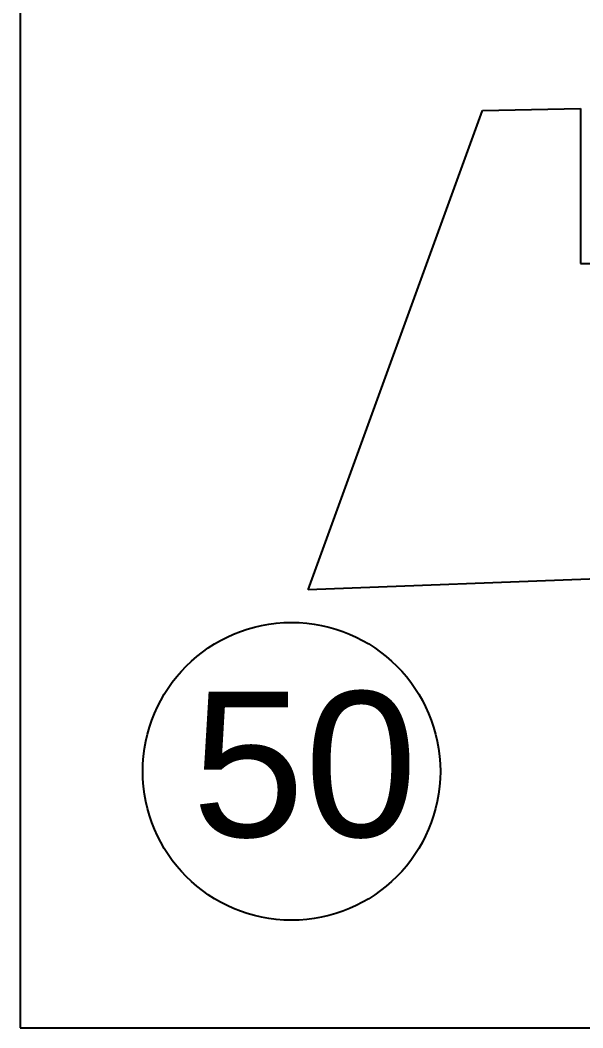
# Model space of a CAD drawing. Header units: centimetres. Extents: x 56783 to 57745, y 15612 to 15912.
# Drawn here: x 56783.2 to 56801.8, y 15611.88 to 15645.16 of the extents above; entities that cross this region are included whole.
import ezdxf

# ---------------------------------------------------------------- set-up
doc = ezdxf.new("R2010")
doc.units = ezdxf.units.CM
doc.header["$MEASUREMENT"] = 0
doc.layers.add('Exterior', color=7, linetype='Continuous')
doc.layers.add('NUMEROS', color=7, linetype='Continuous')

msp = doc.modelspace()

# ---------------------------------------------------------------- linework, layer by layer
at = {"layer": 'Exterior'}
for p, q in [((56792.719, 15626.343), (56798.484, 15642.177)), ((56798.484, 15642.177), (56801.723, 15642.248)), ((56801.723, 15642.248), (56801.723, 15637.13)), ((56801.723, 15637.13), (56802.454, 15637.13)), ((56804.991, 15626.805), (56792.719, 15626.343))]:
    msp.add_line(p, q, dxfattribs=at)
msp.add_lwpolyline([(56783.2, 15611.875), (57283.2, 15611.875), (57283.2, 15911.875), (56783.2, 15911.875)], close=True, dxfattribs=at)
at = {"layer": 'NUMEROS'}
msp.add_circle((56792.171, 15620.349), 4.919, dxfattribs=at)

# ---------------------------------------------------------------- texts
at = {"layer": 'NUMEROS', "insert": (56788.874, 15622.985), "char_height": 4.8, "attachment_point": 1}
msp.add_mtext_dynamic_manual_height_columns('{\\fArial|b0|i0|c0|p34;50}', width=23.69048, gutter_width=1, heights=[0], dxfattribs=at)

doc.saveas('drawing.dxf')
